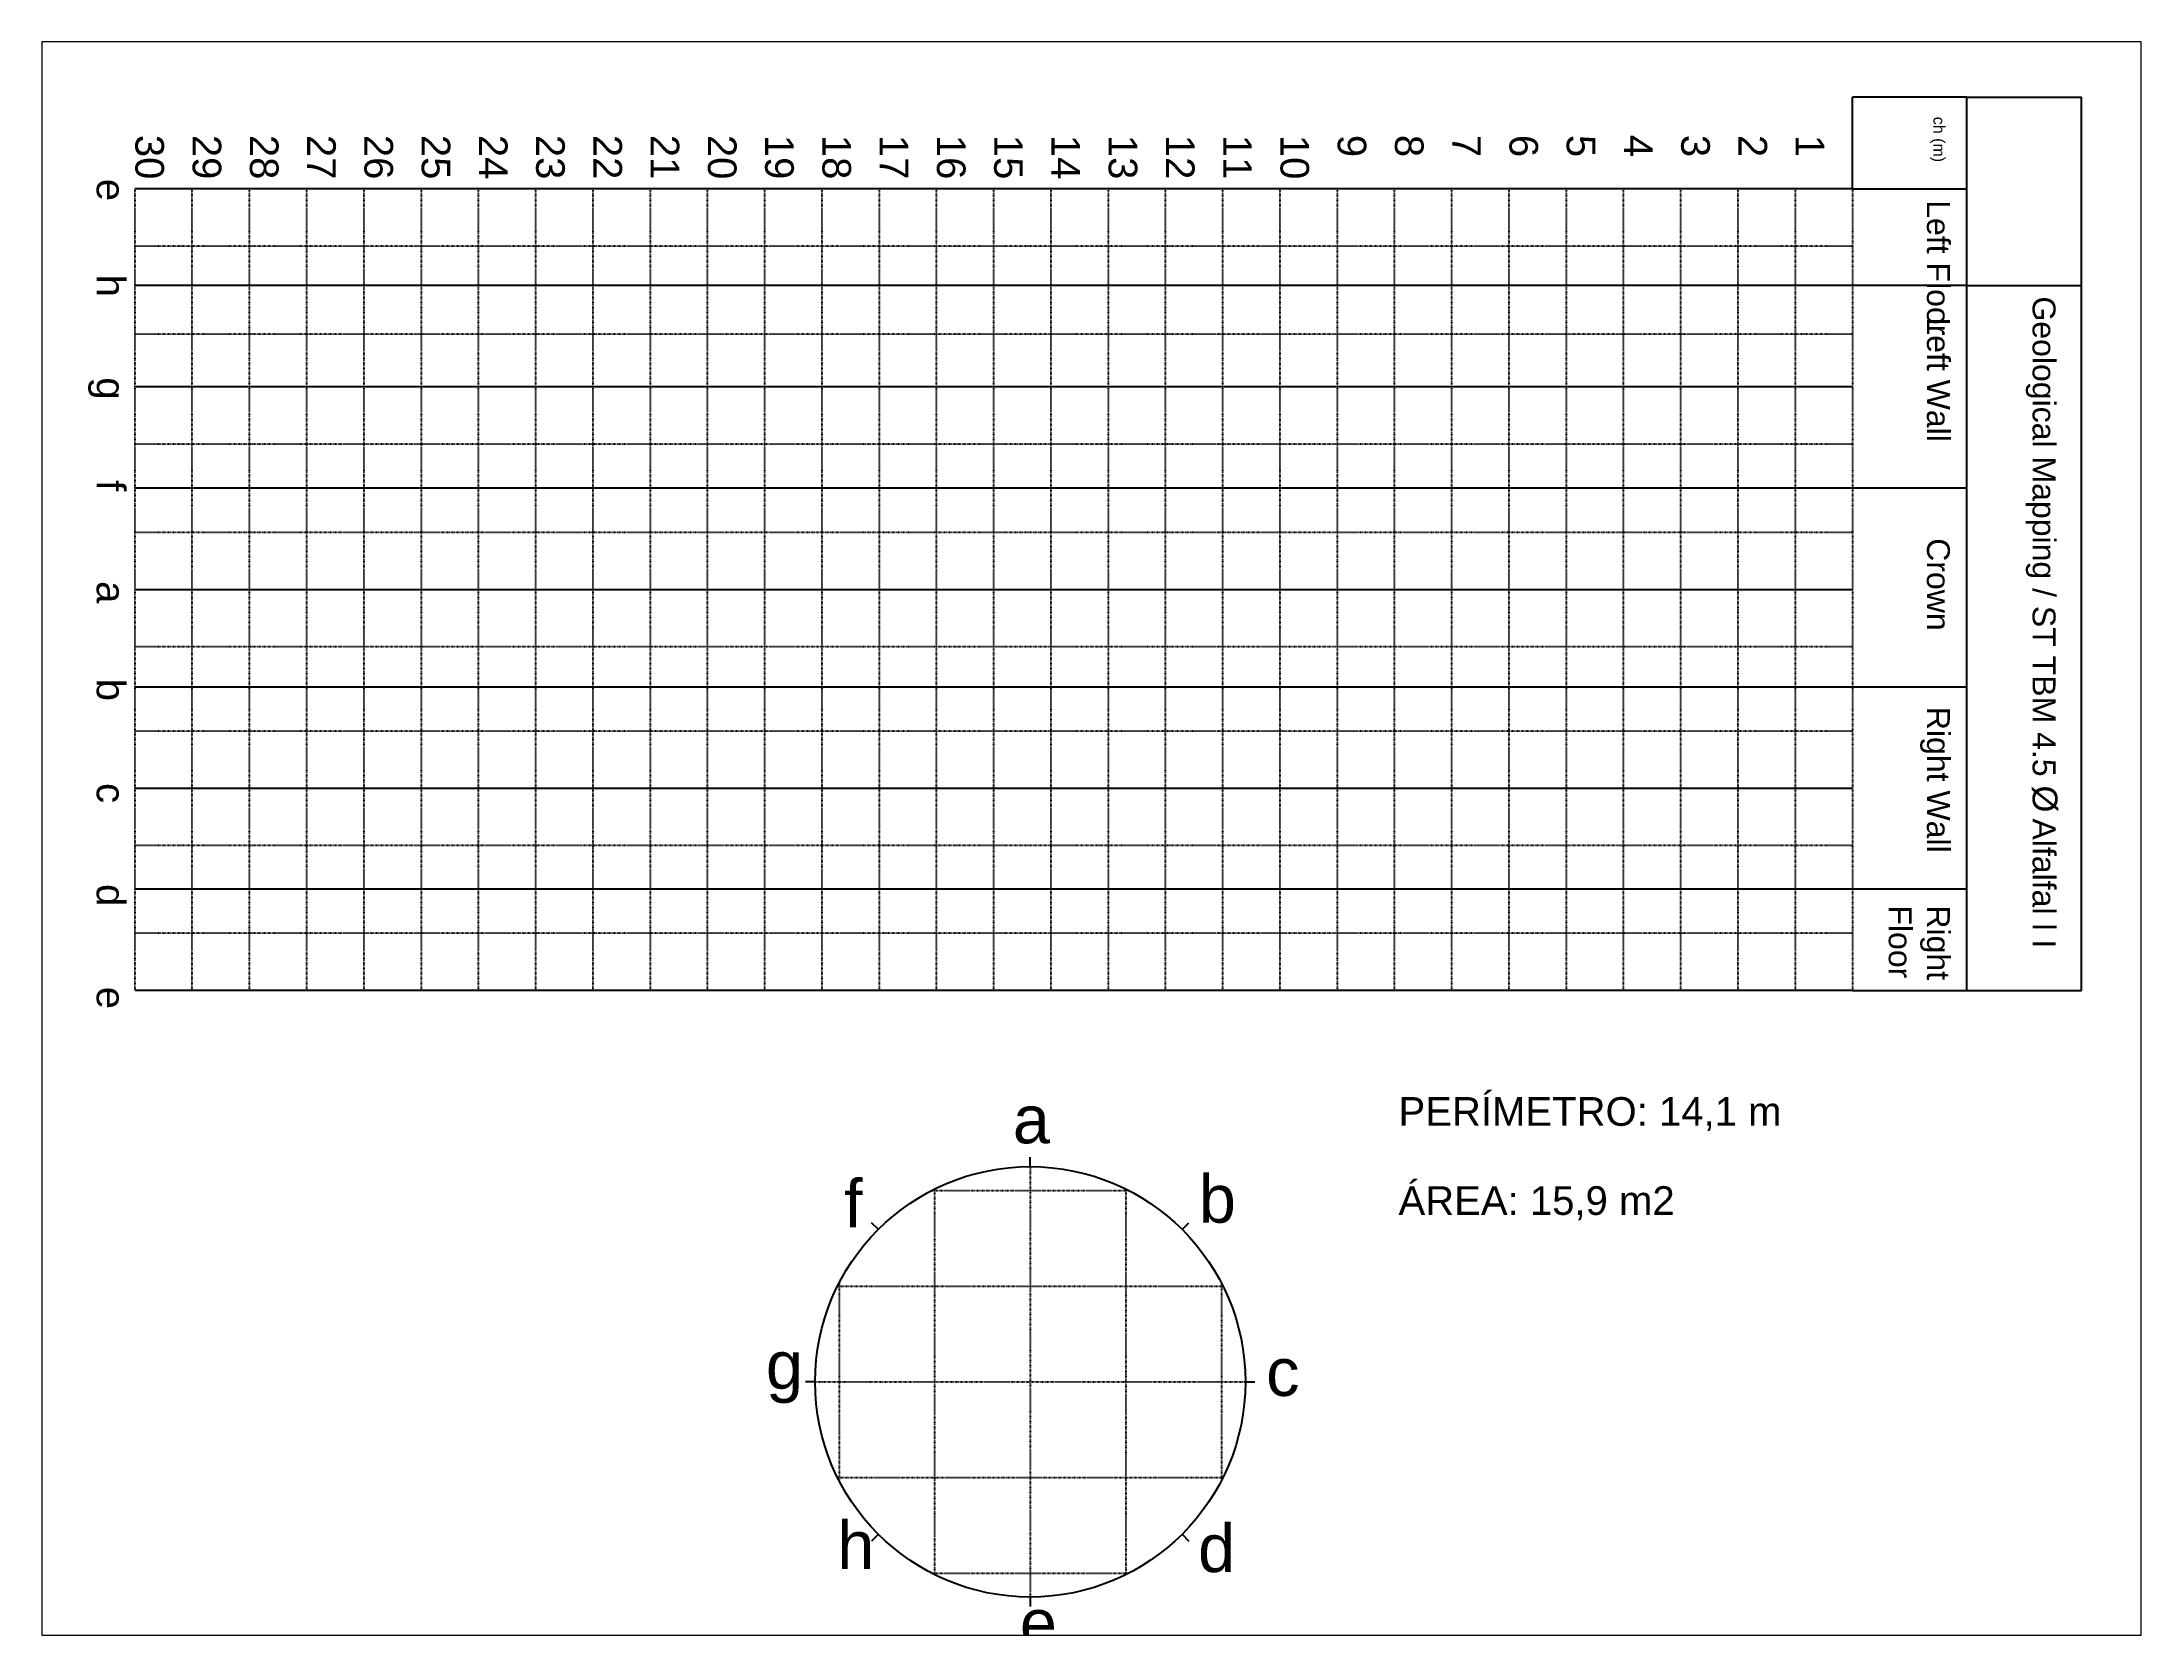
# Paper-space layout 'Presentación1' of a CAD drawing. Header units: millimetres. Extents: x 26 to 231, y 20 to 176.
# The model-space entities are those that its viewports show. They can reach past a viewport. Long polylines and large blocks are cut down to what shows.
import ezdxf

# ---------------------------------------------------------------- set-up
doc = ezdxf.new("R2010")
doc.units = ezdxf.units.MM
doc.linetypes.add('ACAD_ISO02W100', pattern=[15, 12, -3])
doc.linetypes.add('ACAD_ISO07W100', pattern=[3, 0, -3])
doc.styles.get("Standard").update_dxf_attribs({"font": 'arial.ttf'})

msp = doc.modelspace()

# ---------------------------------------------------------------- linework, layer by layer
at = {"ltscale": 0.5}
for p, q in [((1766.963, 1403.862), (1764.963, 1403.862)), ((1764.963, 1402.261), (1764.963, 1403.862)), ((1766.963, 1402.261), (1766.963, 1403.862)), ((1766.963, 1403.862), (1768.963, 1403.862)), ((1768.963, 1388.261), (1768.963, 1403.862)), ((1764.963, 1402.261), (1766.963, 1402.261)), ((1766.963, 1388.261), (1766.963, 1402.261)), ((1766.963, 1400.571), (1768.963, 1400.571)), ((1764.963, 1388.261), (1766.963, 1388.261)), ((1766.963, 1388.261), (1768.963, 1388.261)), ((1750.604, 1385.185), (1750.604, 1385.352)), ((1750.604, 1385.185), (1750.604, 1385.352)), ((1747.951, 1384.089), (1747.833, 1384.207)), ((1753.257, 1384.089), (1753.375, 1384.207)), ((1746.846, 1381.428), (1746.679, 1381.428)), ((1746.846, 1381.428), (1746.679, 1381.428)), ((1754.362, 1381.428), (1754.529, 1381.428)), ((1747.951, 1378.766), (1747.833, 1378.648)), ((1753.257, 1378.766), (1753.375, 1378.648)), ((1750.604, 1377.67), (1750.604, 1377.503))]:
    msp.add_line(p, q, dxfattribs=at)
at = {"linetype": 'ACAD_ISO07W100', "ltscale": 0.05}
for p, q in [((1750.604, 1385.185), (1750.604, 1377.67)), ((1748.882, 1384.768), (1752.326, 1384.768)), ((1748.934, 1384.794), (1748.934, 1378.061)), ((1752.274, 1384.794), (1752.274, 1378.061)), ((1747.238, 1383.098), (1753.97, 1383.098)), ((1747.264, 1383.149), (1747.264, 1379.706)), ((1753.944, 1383.149), (1753.944, 1379.706)), ((1746.846, 1381.428), (1754.362, 1381.428)), ((1747.238, 1379.757), (1753.97, 1379.757)), ((1748.882, 1378.087), (1752.326, 1378.087))]:
    msp.add_line(p, q, dxfattribs=at)
at = {"color": 1, "linetype": 'ACAD_ISO02W100', "ltscale": 0.05}
for points in [[(1764.963, 1402.261), (1734.963, 1402.261)], [(1766.963, 1400.571), (1734.963, 1400.571)], [(1764.963, 1398.801), (1734.963, 1398.801)], [(1766.963, 1397.031), (1734.963, 1397.031)], [(1764.963, 1395.261), (1734.963, 1395.261)], [(1766.963, 1393.561), (1734.963, 1393.561)], [(1764.963, 1391.791), (1734.963, 1391.791)], [(1766.963, 1390.031), (1734.963, 1390.031)], [(1764.963, 1388.261), (1734.963, 1388.261)]]:
    msp.add_lwpolyline(points, dxfattribs=at)
at = {"linetype": 'ACAD_ISO07W100', "ltscale": 0.05}
for points in [[(1734.963, 1402.261), (1734.963, 1388.261)], [(1735.963, 1402.261), (1735.963, 1388.261)], [(1736.963, 1402.261), (1736.963, 1388.261)], [(1737.963, 1402.261), (1737.963, 1388.261)], [(1738.963, 1402.261), (1738.963, 1388.261)], [(1739.963, 1402.261), (1739.963, 1388.261)], [(1740.963, 1402.261), (1740.963, 1388.261)], [(1741.963, 1402.261), (1741.963, 1388.261)], [(1742.963, 1402.261), (1742.963, 1388.261)], [(1743.963, 1402.261), (1743.963, 1388.261)], [(1744.963, 1402.261), (1744.963, 1388.261)], [(1745.963, 1402.261), (1745.963, 1388.261)], [(1746.963, 1402.261), (1746.963, 1388.261)], [(1747.963, 1402.261), (1747.963, 1388.261)], [(1748.963, 1402.261), (1748.963, 1388.261)], [(1749.963, 1402.261), (1749.963, 1388.261)], [(1750.963, 1402.261), (1750.963, 1388.261)], [(1751.963, 1402.261), (1751.963, 1388.261)], [(1752.963, 1402.261), (1752.963, 1388.261)], [(1753.963, 1402.261), (1753.963, 1388.261)], [(1754.963, 1402.261), (1754.963, 1388.261)], [(1755.963, 1402.261), (1755.963, 1388.261)], [(1756.963, 1402.261), (1756.963, 1388.261)], [(1757.963, 1402.261), (1757.963, 1388.261)], [(1758.963, 1402.261), (1758.963, 1388.261)], [(1759.963, 1402.261), (1759.963, 1388.261)], [(1760.963, 1402.261), (1760.963, 1388.261)], [(1761.963, 1402.261), (1761.963, 1388.261)], [(1762.963, 1402.261), (1762.963, 1388.261)], [(1763.963, 1402.261), (1763.963, 1388.261)], [(1764.963, 1402.261), (1764.963, 1388.261)], [(1764.963, 1401.261), (1734.963, 1401.261)], [(1764.963, 1399.723), (1734.963, 1399.723)], [(1764.963, 1397.801), (1734.963, 1397.801)], [(1764.963, 1396.261), (1734.963, 1396.261)], [(1764.963, 1394.261), (1734.963, 1394.261)], [(1764.963, 1392.791), (1734.963, 1392.791)], [(1764.963, 1390.791), (1734.963, 1390.791)], [(1764.963, 1389.261), (1734.963, 1389.261)]]:
    msp.add_lwpolyline(points, dxfattribs=at)
at = {"ltscale": 0.5}
msp.add_circle((1750.604, 1381.428), 3.758, dxfattribs=at)

# ---------------------------------------------------------------- texts
at = {"ltscale": 0.5, "attachment_point": 1, "rotation": 270}
for s, width, heights, insert, char_height in [('ch (m)', 0.85778, [0], (1766.58, 1403.519), 0.2), ('30', 0.85778, [0], (1735.474, 1403.203), 0.5), ('29', 0.85778, [0], (1736.474, 1403.203), 0.5), ('28', 0.85778, [0], (1737.474, 1403.203), 0.5), ('27', 0.85778, [0], (1738.474, 1403.203), 0.5), ('26', 0.85778, [0], (1739.474, 1403.203), 0.5), ('25', 0.85778, [0], (1740.474, 1403.203), 0.5), ('24', 0.85778, [0], (1741.474, 1403.203), 0.5), ('23', 0.85778, [0], (1742.474, 1403.203), 0.5), ('22', 0.85778, [0], (1743.474, 1403.203), 0.5), ('21', 0.85778, [0], (1744.474, 1403.203), 0.5), ('20', 0.85778, [0], (1745.474, 1403.203), 0.5), ('19', 0.85778, [0], (1746.474, 1403.203), 0.5), ('18', 0.85778, [0], (1747.474, 1403.203), 0.5), ('17', 0.85778, [0], (1748.474, 1403.203), 0.5), ('16', 0.85778, [0], (1749.474, 1403.203), 0.5), ('15', 0.85778, [0], (1750.474, 1403.203), 0.5), ('14', 0.85778, [0], (1751.474, 1403.203), 0.5), ('13', 0.85778, [0], (1752.474, 1403.203), 0.5), ('12', 0.85778, [0], (1753.474, 1403.203), 0.5), ('11', 0.85778, [0], (1754.474, 1403.203), 0.5), ('10', 0.85778, [0], (1755.474, 1403.203), 0.5), ('9', 0.85778, [0], (1756.474, 1403.203), 0.5), ('8', 0.85778, [0], (1757.474, 1403.203), 0.5), ('7', 0.85778, [0], (1758.474, 1403.203), 0.5), ('6', 0.85778, [0], (1759.474, 1403.203), 0.5), ('5', 0.85778, [0], (1760.474, 1403.203), 0.5), ('4', 0.85778, [0], (1761.474, 1403.203), 0.5), ('3', 0.85778, [0], (1762.474, 1403.203), 0.5), ('2', 0.85778, [0], (1763.474, 1403.203), 0.5), ('1', 0.85778, [0], (1764.474, 1403.203), 0.5), ('e', 0.85778, [0], (1734.798, 1402.436), 0.5), ('Left Floor', 2.2687, [0], (1766.666, 1402.062), 0.4), ('h', 0.85778, [0], (1734.798, 1400.761), 0.5), ('Geological Mapping / ST TBM 4.5 {\\H1.0833x;Ø\\fMS Shell Dlg 2|b0|i0|c0|p0;\\H0.65385x; }Alfalfal l I', 11.59854, [0.874], (1768.545, 1400.382), 0.4), ('Left Wall', 2.71954, [0], (1766.666, 1400.016), 0.4), ('g', 0.85778, [0], (1734.798, 1398.968), 0.5), ('f', 0.85778, [0], (1734.798, 1397.175), 0.5), ('Crown', 2.71954, [0], (1766.666, 1396.16), 0.4), ('a', 0.85778, [0], (1734.798, 1395.411), 0.5), ('b', 0.85778, [0], (1734.798, 1393.706), 0.5), ('Right Wall', 2.71954, [0], (1766.666, 1393.215), 0.4), ('c', 0.85778, [0], (1734.798, 1391.884), 0.5), ('d', 0.85778, [0], (1734.798, 1390.12), 0.5), ('Right Floor', 2.30339, [0], (1766.666, 1389.748), 0.4), ('e', 0.85778, [0], (1734.798, 1388.327), 0.5)]:
    msp.add_mtext_dynamic_manual_height_columns(s, width=width, gutter_width=12.5, heights=heights, dxfattribs=dict(at, insert=insert, char_height=char_height))
at = {"ltscale": 0.5, "attachment_point": 1}
for s, width, insert, char_height in [('a', 0.85778, (1750.3, 1386.428), 0.835), ('PERÍMETRO: 14,1 m ', 6.73918, (1757.036, 1386.4), 0.50106), ('f', 0.85778, (1747.354, 1384.962), 0.835), ('b', 0.85778, (1753.548, 1385.042), 0.835), ('ÁREA: 15,9 m2 ', 4.93788, (1757.036, 1384.844), 0.50106), ('g', 0.85778, (1745.987, 1382.138), 0.835), ('c', 0.85778, (1754.724, 1382.017), 0.835), ('h', 0.85778, (1747.233, 1378.994), 0.835), ('d', 0.85778, (1753.535, 1378.941), 0.835), ('e', 0.85778, (1750.422, 1377.635), 0.835)]:
    msp.add_mtext_dynamic_manual_height_columns(s, width=width, gutter_width=12.5, heights=[0], dxfattribs=dict(at, insert=insert, char_height=char_height))

psp = doc.layouts.new('Presentación1')

# ---------------------------------------------------------------- viewports
at = {"layer": '0', "ltscale": 0.5}
psp.add_viewport(center=(128.5, 97.5), size=(205.6, 156), view_center_point=(1751.674, 1390.916), view_height=27.81789, dxfattribs=at)

doc.saveas('drawing.dxf')
